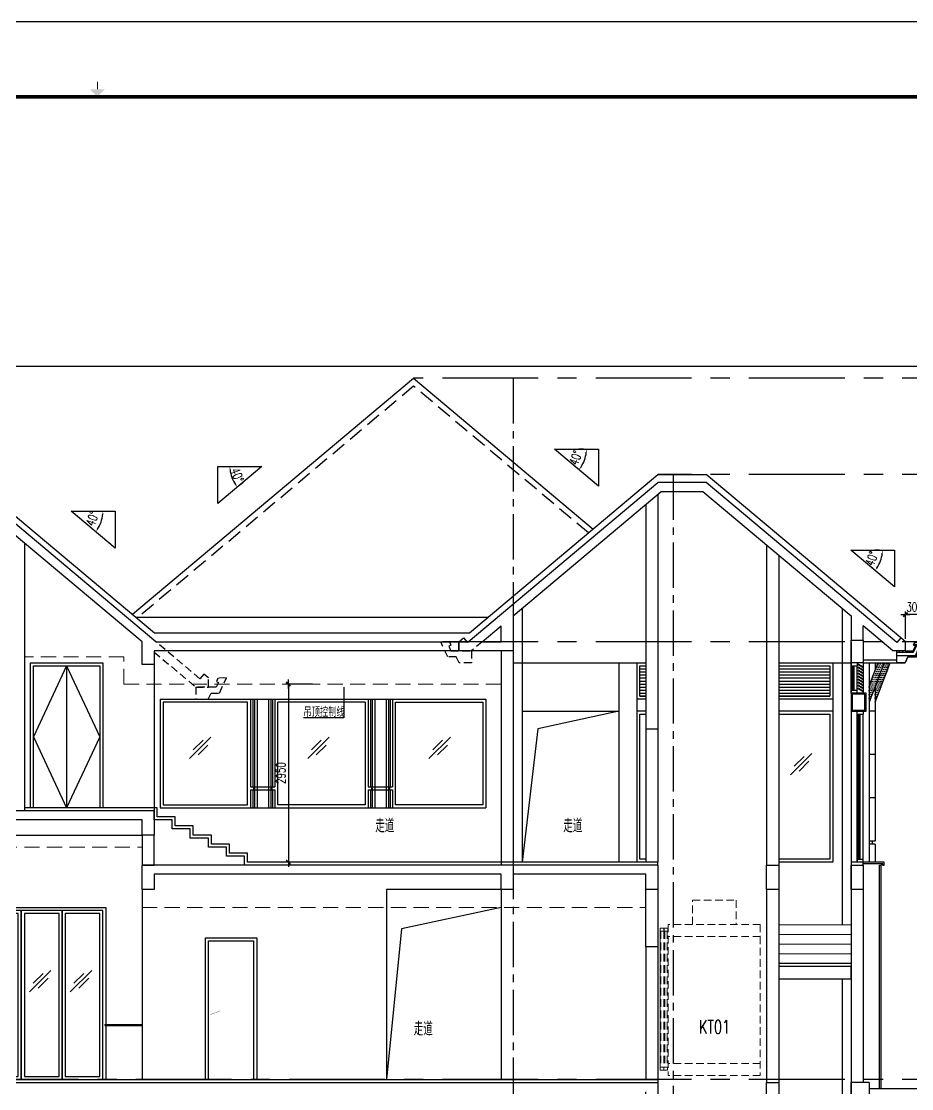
# Model space of a CAD drawing. Extents: x -395226 to -176901, y -140672 to 68263.
# Drawn here: x -322426 to -307673, y -98895 to -81222 of the extents above; entities that cross this region are included whole.
import ezdxf

# ---------------------------------------------------------------- set-up
doc = ezdxf.new("R2010")
doc.units = 0
doc.header["$LTSCALE"] = 1000
doc.header["$MEASUREMENT"] = 0
for name, pattern in [('ACAD_ISO08W100', [36, 24, -3, 6, -3]), ('CENTER', [50.8, 31.75, -6.35, 6.35, -6.35]), ('HIDDEN', [0.375, 0.25, -0.125]), ('HIDDEN2', [0.1875, 0.125, -0.0625]), ('Plans$0$CENTER2', [1.125, 0.75, -0.125, 0.125, -0.125])]:
    doc.linetypes.add(name, pattern=pattern)
doc.layers.get('0').update_dxf_attribs({"linetype": 'CONTINUOUS'})
doc.layers.get('Defpoints').update_dxf_attribs({"linetype": 'CONTINUOUS'})
for name, color, linetype in [('A-COLUMN', 1, 'CONTINUOUS'), ('A-DIM', 201, 'CONTINUOUS'), ('A-DOTE', 8, 'ACAD_ISO08W100'), ('A-FACADE', 5, 'CONTINUOUS'), ('A-FACADE-hatch', 252, 'CONTINUOUS'), ('A-FIN-GRAN', 34, 'CONTINUOUS'), ('A-FIN-METAL', 150, 'CONTINUOUS'), ('A-KITCHEN', 40, 'CONTINUOUS'), ('A-LINE', 8, 'CONTINUOUS'), ('A-NOTE', 150, 'CONTINUOUS'), ('A-ROOF', 7, 'CONTINUOUS'), ('A-SITE', 7, 'CONTINUOUS'), ('A-TEXT-CN', 31, 'CONTINUOUS'), ('A-WALL', 2, 'CONTINUOUS'), ('A-WINDOW', 4, 'CONTINUOUS'), ('A_Wall', 3, 'CONTINUOUS'), ('FIN 01', 8, 'CONTINUOUS'), ('FIN 02', 7, 'CONTINUOUS'), ('FIN 03', 2, 'CONTINUOUS'), ('GLZ 01', 8, 'CONTINUOUS'), ('Plans$0$Grid', 9, 'Plans$0$CENTER2'), ('PUB_DIM', 3, 'CONTINUOUS'), ('Sect 18', 1, 'CONTINUOUS'), ('图框', 7, 'CONTINUOUS')]:
    doc.layers.add(name, color=color, linetype=linetype)
doc.layers.add('A-STAIR', color=30, linetype='CONTINUOUS', lineweight=0)
doc.styles.add('DIM_FONT', font='SIMPLEX', dxfattribs={"width": 0.7, "bigfont": 'GBCBIG'})
doc.styles.add('PRC-S', font='tjromans.shx', dxfattribs={"width": 0.7, "bigfont": 'tjhztxt.shx'})
doc.dimstyles.new('DIM100', dxfattribs={"dimscale": 100, "dimtxt": 3, "dimasz": 0.01, "dimexe": 1, "dimexo": 1, "dimgap": 1, "dimtad": 1, "dimdec": 0, "dimzin": 0, "dimdsep": 46, "dimtxsty": 'DIM_FONT', "dimblk1": '_DIMX', "dimblk2": '_DIMX', "dimsah": 1, "dimcen": 0.01, "dimclrd": 256, "dimclre": 256, "dimclrt": 7, "dimadec": 0, "dimazin": 0, "dimtfac": 1, "dimtdec": 0, "dimtix": 1, "dimtmove": 2, "dimatfit": 3, "dimldrblk": '_DIMX', "dimfxl": 0, "dimtolj": 1, "dimtzin": 5, "dimarcsym": 0})

# ---------------------------------------------------------------- blocks, each defined once
blk = doc.blocks.new('glass hatch')
at = {"color": 9}
for p, q in [((0, 0), (355, 355)), ((61, 143), (225, 306)), ((143, 61), (306, 225))]:
    blk.add_line(p, q, dxfattribs=at)
blk = doc.blocks.new('A$C57D91217')
at = {"color": 0}
for p, q in [((0, 0), (0, 2850)), ((0, 2850), (2800, 2850)), ((2800, 2850), (2800, 0))]:
    blk.add_line(p, q, dxfattribs=at)
for points in [[(50, 0), (725, 0), (725, 2800), (50, 2800)], [(100, 50), (675, 50), (675, 2750), (100, 2750)], [(725, 0), (1400, 0), (1400, 2800), (725, 2800)], [(775, 50), (1350, 50), (1350, 2750), (775, 2750)], [(1400, 0), (2075, 0), (2075, 2800), (1400, 2800)], [(1450, 50), (2025, 50), (2025, 2750), (1450, 2750)], [(2075, 0), (2750, 0), (2750, 2800), (2075, 2800)], [(2125, 50), (2700, 50), (2700, 2750), (2125, 2750)]]:
    blk.add_lwpolyline(points, close=True, dxfattribs=at)
at = {"color": 9}
for p in [(186, 1453), (861, 1453), (1536, 1453), (2211, 1453)]:
    blk.add_blockref('glass hatch', p, dxfattribs=at)
blk = doc.blocks.new('A$C16DA3FFE')
at = {"linetype": 'HIDDEN', "ltscale": 0.5}
for p, q in [((-1695, 4062), (-170, 4062)), ((-1695, 4062), (-1695, 3862)), ((-170, 4062), (-170, 1562)), ((-153, 3950), (-153, 1700)), ((-115, 3950), (-115, 1700)), ((-1695, 3862), (-170, 3862)), ((-1695, 3862), (-1695, 1562)), ((-1695, 1762), (-170, 1762)), ((-1695, 1562), (-170, 1562))]:
    blk.add_line(p, q, dxfattribs=at)
at = {"linetype": 'HIDDEN'}
for p, q in [((-103, 4000), (-165, 4000)), ((-165, 3950), (-165, 4000)), ((-103, 3950), (-165, 3950)), ((-153, 3950), (-103, 3950)), ((-103, 3950), (-103, 4000)), ((-160, 1700, 0), (-160, 1650, 0)), ((-98, 1650, 0), (-160, 1650, 0)), ((-98, 1700, 0), (-98, 1650, 0)), ((-98, 1700, 0), (-98, 1650, 0))]:
    blk.add_line(p, q, dxfattribs=at)
at = {"color": 8, "linetype": 'HIDDEN'}
for p, q in [((-98, 3950), (-98, 4000)), ((-98, 4000), (-36, 4000)), ((-98, 3950), (-98, 4000)), ((-48, 3950), (-98, 3950)), ((-98, 3950), (-36, 3950)), ((-36, 3950), (-36, 4000)), ((-36, 3950), (-36, 1762)), ((-48, 1700, 0), (-98, 1700, 0)), ((-48, 1700, 0), (-98, 1700, 0)), ((-98, 1700, 0), (-36, 1700, 0)), ((-98, 1650, 0), (-36, 1650, 0)), ((-36, 1762, 0), (-36, 1700, 0)), ((-36, 1650), (-36, 1700))]:
    blk.add_line(p, q, dxfattribs=at)
at = {"color": 8, "linetype": 'HIDDEN', "ltscale": 0.5}
for p, q in [((-98, 3950), (-98, 1700)), ((-98, 3950), (-98, 1700)), ((-48, 3950), (-48, 1700))]:
    blk.add_line(p, q, dxfattribs=at)
at = {"color": 1}
blk.add_line((-36, 3850), (-36, 1762), dxfattribs=at)
blk.add_line((-36, 1762), (-36, 1700))
at = {"linetype": 'HIDDEN', "ltscale": 0.5}
blk.add_lwpolyline([(-572, 4062), (-572, 4462), (-1293, 4462), (-1293, 4062)], dxfattribs=at)
at = {"linetype": 'HIDDEN', "elevation": 0}
blk.add_lwpolyline([(-160, 1700), (-98, 1700)], dxfattribs=at)
blk = doc.blocks.new('A$C2E3B5750')
blk.add_line((0, 2350), (0, 0))
for points in [[(-850, 0), (-850, 2350), (0, 2350), (0, 0)], [(-800, 0), (-800, 2300), (-50, 2300), (-50, 0)]]:
    blk.add_lwpolyline(points)
at = {"const_width": 5}
blk.add_lwpolyline([(-603, 1139), (-768, 1075), (-330, 1075)], dxfattribs=at)
blk = doc.blocks.new('double door ele')
for p, q in [((0, 0), (0, 2400)), ((0, 2400), (1200, 2400)), ((600, 2350), (600, 0)), ((1200, 2400), (1200, 0))]:
    blk.add_line(p, q)
blk.add_lwpolyline([(50, 0), (50, 2350), (1150, 2350), (1150, 0)])
at = {"ltscale": 0.5}
for points in [[(600, 2350), (50, 1175), (600, 0)], [(600, 2350), (1150, 1175), (600, 0)]]:
    blk.add_lwpolyline(points, dxfattribs=at)
blk = doc.blocks.new('_DIMX')
blk.add_line((-150, 0), (150, 0))
at = {"const_width": 50}
blk.add_lwpolyline([(-70, -70), (70, 70)], dxfattribs=at)
blk = doc.blocks.new('*D1027')
at = {"layer": 'A-DIM', "lineweight": -2}
for p, q in [((-317601, -92195), (-318051, -92195)), ((-318001, -92196), (-318001, -95145)), ((-317601, -95145), (-318051, -95145))]:
    blk.add_line(p, q, dxfattribs=at)
at = {"layer": 'Defpoints', "color": 0}
for p in [(-317551, -92195), (-318001, -95145), (-317551, -95145)]:
    blk.add_point(p, dxfattribs=at)
at = {"layer": 'A-DIM', "lineweight": -2, "xscale": 0.5, "yscale": 0.5, "zscale": 0.5}
for p, rotation in [((-318001, -92195), 90), ((-318001, -95145), 270)]:
    blk.add_blockref('_DIMX', p, dxfattribs=dict(at, rotation=rotation))
at = {"layer": 'A-DIM', "insert": (-318126, -93670), "char_height": 150, "attachment_point": 5, "rotation": 90, "style": 'DIM_FONT'}
blk.add_mtext('\\A1;2950', dxfattribs=at)
blk = doc.blocks.new('Window')
at = {"layer": 'A-FIN-METAL'}
blk.add_line((0, 3300), (0, 2800), dxfattribs=at)
for points in [[(7, 3226), (94, 3276), (89, 3285), (2, 3235)], [(7, 3176), (94, 3226), (89, 3235), (2, 3185)], [(7, 3126), (94, 3176), (89, 3185), (2, 3135)], [(7, 3076), (94, 3126), (89, 3135), (2, 3085)], [(7, 3026), (94, 3076), (89, 3085), (2, 3035)], [(7, 2976), (94, 3026), (89, 3035), (2, 2985)], [(7, 2926), (94, 2976), (89, 2985), (2, 2935)], [(7, 2876), (94, 2926), (89, 2935), (2, 2885)], [(7, 2826), (94, 2876), (89, 2885), (2, 2835)], [(180, 2520), (0, 2520), (-30, 2520), (-30, 2780), (180, 2780)]]:
    blk.add_lwpolyline(points, close=True, dxfattribs=at)
blk.add_lwpolyline([(200, 2500), (0, 2500), (-50, 2500), (-50, 2800), (200, 2800), (200, 2500)], dxfattribs=at)
at = {"layer": 'A-WINDOW'}
for p, q in [((100, 3300), (100, 3250)), ((180, 3250), (100, 3250)), ((100, 2800), (100, 3250)), ((150, 2850), (150, 3250)), ((170, 3250), (170, 2850)), ((180, 3230), (180, 3250)), ((200, 3230), (180, 3230)), ((180, 3230), (180, 2850)), ((200, 3230), (200, 3300)), ((200, 2800), (200, 3230)), ((100, 2800), (100, 2850)), ((180, 2850), (100, 2850)), ((200, 2870), (180, 2870)), ((180, 2870), (180, 2850)), ((200, 2870), (200, 2800)), ((0, 2500), (0, 2450)), ((100, 2430), (100, 2500)), ((200, 2500), (200, 0)), ((80, 2450), (0, 2450)), ((0, 0), (0, 2450)), ((50, 50), (50, 2450)), ((70, 2450), (70, 50)), ((80, 2430), (80, 2450)), ((100, 2430), (80, 2430)), ((80, 2430), (80, 50)), ((100, 0), (100, 2430)), ((0, 0), (0, 50)), ((80, 50), (0, 50)), ((100, 70), (80, 70)), ((80, 70), (80, 50)), ((100, 70), (100, 0))]:
    blk.add_line(p, q, dxfattribs=at)
blk = doc.blocks.new('*D964')
at = {"layer": 'A-DIM', "lineweight": -2}
for p, q in [((-307776, -91445), (-307776, -90995)), ((-307476, -91445), (-307476, -90995)), ((-307777, -91045), (-307777, -91045)), ((-307476, -91045), (-307776, -91045)), ((-307476, -91045), (-307475, -91045))]:
    blk.add_line(p, q, dxfattribs=at)
at = {"layer": 'Defpoints', "color": 0}
for p in [(-307776, -91045), (-307776, -91495), (-307476, -91495)]:
    blk.add_point(p, dxfattribs=at)
at = {"layer": 'A-DIM', "lineweight": -2, "xscale": 0.5, "yscale": 0.5, "zscale": 0.5}
for p, rotation in [((-307776, -91045), 5.546887364472372e-12), ((-307476, -91045), 180.0000000000055)]:
    blk.add_blockref('_DIMX', p, dxfattribs=dict(at, rotation=rotation))
at = {"layer": 'A-DIM', "insert": (-307626, -90920), "char_height": 150, "attachment_point": 5, "style": 'DIM_FONT'}
blk.add_mtext('\\A1;300', dxfattribs=at)
blk = doc.blocks.new('yzysd')
for p, q in [((-183, -100), (-300, 150)), ((-157, 147), (-300, 150)), ((-180, -95), (-292, 145)), ((-160, 142), (-292, 145)), ((-206, 125), (-251, 104)), ((-167, -75), (-251, 104)), ((-136, -25), (-206, 125)), ((-161, 110), (-178, 102)), ((-131, 0), (-178, 102)), ((-166, 108), (-154, 82)), ((-161, 110), (-151, 89)), ((-138, 95), (-160, 142)), ((-132, 92), (-157, 147)), ((-154, 82), (-132, 92)), ((-151, 89), (-138, 95)), ((50, 0), (50, -25)), ((-43, -100), (-183, -100)), ((-40, -95), (-180, -95)), ((150, -75), (-167, -75)), ((150, -25), (-136, -25)), ((0, 0), (-131, 0)), ((-43, -100), (3, -200)), ((-40, -95), (6, -195)), ((0, 0), (0, -25)), ((101, 0), (101, -25)), ((150, 0), (150, -200)), ((150, -200), (3, -200)), ((150, -195), (6, -195))]:
    blk.add_line(p, q)
blk = doc.blocks.new('TJAD_TK_A0')
at = {"layer": '图框'}
blk.add_line((973, -441.7), (973, 399.3), dxfattribs=at)
at = {"layer": '图框', "const_width": 1.2}
blk.add_lwpolyline([(2152, -431.7), (2152, 389.3), (998, 389.3), (998, -431.7)], close=True, dxfattribs=at)
at = {"layer": '图框', "const_width": 0.3}
blk.add_lwpolyline([(995.5, -21.2), (993, -21.2)], dxfattribs=at)
at = {"layer": '图框'}
blk.add_solid([(995.5, -23.7), (995.5, -18.7), (998, -21.2)], dxfattribs=at)

msp = doc.modelspace()

# ---------------------------------------------------------------- hatches: boundary and pattern name
at = {"layer": 'A-FACADE-hatch'}
h = msp.add_hatch(dxfattribs=at)
h.set_pattern_fill('ANSI31', color=256, scale=400, angle=495, style=0)
h.set_pattern_definition([(180, (-506609.515, -98795.42), (-2e-14, -50), [])])
h.paths.add_polyline_path([(-312076.5, -92395.4), (-312076.5, -91895.4), (-312176.5, -91895.4), (-312176.5, -92395.4)])
h = msp.add_hatch(dxfattribs=at)
h.set_pattern_fill('ANSI31', color=256, scale=400, angle=495, style=0)
h.set_pattern_definition([(180, (-504559.515, -98795.42), (-2e-14, -50), [])])
h.paths.add_polyline_path([(-309876.5, -91895.4), (-309876.5, -92395.4), (-309026.5, -92395.4), (-309026.5, -91895.4)])
h = msp.add_hatch(dxfattribs=at)
h.set_pattern_fill('DOTS', color=256, scale=20, style=0)
h.set_pattern_definition([(0, (-308376.48, -92495.42), (15.875, 31.75), [0, -31.75])])
h.paths.add_polyline_path([(-308126.5, -91845.4), (-308233.6, -91845.4), (-308376.5, -92216.9), (-308376.5, -92495.4)])
h = msp.add_hatch(dxfattribs=at)
h.set_pattern_fill('DOTS', color=256, scale=20, style=0)
h.set_pattern_definition([(0, (-308276.48, -92495.42), (15.875, 31.75), [0, -31.75])])
h.paths.add_polyline_path([(-308026.5, -91845.4), (-308126.5, -91845.4), (-308276.5, -92235.4), (-308276.5, -92495.4)])

# ---------------------------------------------------------------- linework, layer by layer
at = {"layer": 'A-COLUMN'}
for p, q in [((-315020.9, -91495.4), (-311876.5, -88856.9)), ((-320197.1, -91495.4), (-322662.9, -89426.4)), ((-314787.5, -91495.4), (-314476.5, -91234.4)), ((-320197.1, -91495.4), (-315020.9, -91495.4)), ((-307776.5, -91495.4), (-307853.1, -91431.1)), ((-307776.5, -91645.4), (-307776.5, -91495.4)), ((-314483, -91645.4), (-320226.5, -91645.4)), ((-333826.5, -98795.4), (-311876.5, -98795.4)), ((-308676.5, -100875.4), (-308676.5, -98795.4)), ((-308376.5, -98795.4), (-308676.5, -98795.4))]:
    msp.add_line(p, q, dxfattribs=at)
for points in [[(-307853.1, -91431.1), (-307917.4, -91507.7), (-311076.5, -88856.9), (-311876.5, -88856.9)], [(-314276.5, -91066.6), (-311821.9, -89006.9), (-311131.1, -89006.9), (-308676.5, -91066.6)], [(-320426.5, -91498.8), (-322717.5, -89576.4)], [(-314276.5, -91066.6), (-314276.5, -91645.4), (-314476.5, -91645.4)], [(-308676.5, -91066.6), (-308676.5, -91466.6), (-308476.5, -91466.6), (-308476.5, -91234.4)], [(-314787.5, -91495.4), (-314476.5, -91495.4), (-314476.5, -91234.4)], [(-307776.5, -91645.4), (-307986.6, -91645.4), (-308476.5, -91234.4)], [(-320226.5, -91645.4), (-320226.5, -91870.8), (-320426.5, -91870.8), (-320426.5, -91498.8)], [(-315176.5, -91495.4), (-315176.5, -91645.4)], [(-320526.5, -94295.4), (-333826.5, -94295.4)], [(-318726.5, -95195.4), (-318726.5, -95045.4), (-319026.5, -95045.4), (-319026.5, -94895.4), (-319326.5, -94895.4), (-319326.5, -94745.4), (-319626.5, -94745.4), (-319626.5, -94595.4), (-319926.5, -94595.4), (-319926.5, -94445.4), (-320226.5, -94445.4), (-320226.5, -94295.4), (-320526.5, -94295.4)], [(-320426.5, -94445.4), (-324626.5, -94445.4)], [(-320226.5, -94445.4), (-320226.5, -94695.4), (-320426.5, -94695.4), (-320426.5, -94445.4)], [(-311876.5, -95195.4), (-320426.5, -95195.4)], [(-320226.5, -95345.4), (-320226.5, -95595.4), (-320426.5, -95595.4), (-320426.5, -95195.4)], [(-311876.5, -95195.4), (-311876.5, -95595.4), (-312076.5, -95595.4), (-312076.5, -95345.4)], [(-314476.5, -95345.4), (-320226.5, -95345.4)], [(-314276.5, -95345.4), (-314276.5, -95595.4), (-314476.5, -95595.4), (-314476.5, -95345.4)], [(-312076.5, -95345.4), (-314276.5, -95345.4)], [(-308676.5, -97075.4), (-308676.5, -96875.4), (-309876.5, -96875.4), (-309876.5, -97075.4), (-308676.5, -97075.4)], [(-308376.5, -98795.4), (-308376.5, -103245.4), (-309826.5, -103245.4), (-309826.5, -104645.4), (-312126.5, -104645.4), (-312126.5, -103245.4), (-333626.5, -103245.4), (-333626.5, -103445.4), (-335926.5, -103445.4), (-335926.5, -98795.4)], [(-311876.5, -98795.4), (-311876.5, -99195.4), (-312076.5, -99195.4), (-312076.5, -98945.4)]]:
    msp.add_lwpolyline(points, dxfattribs=at)
for points in [[(-309876.5, -95595.4), (-310076.5, -95595.4), (-310076.5, -95195.4), (-309876.5, -95195.4)], [(-308476.5, -95595.4), (-308676.5, -95595.4), (-308676.5, -95195.4), (-308476.5, -95195.4)], [(-309876.5, -99195.4), (-310076.5, -99195.4), (-310076.5, -98795.4), (-309876.5, -98795.4)]]:
    msp.add_lwpolyline(points, close=True, dxfattribs=at)
at = {"layer": 'A-DOTE', "linetype": 'CENTER', "ltscale": 0.05}
for p, q in [((-303701.5, -87132.1), (-315926.5, -87132.1)), ((-303701.5, -88726.4), (-311876.5, -88726.4)), ((-303701.5, -91495.4), (-315476.5, -91495.4)), ((-303701.5, -98745.4), (-338801.5, -98745.4))]:
    msp.add_line(p, q, dxfattribs=at)
at = {"layer": 'A-FACADE'}
for p, q in [((-320226.5, -91870.8), (-320226.5, -94545.4)), ((-308476.5, -91795.4), (-307926.5, -91795.4)), ((-308476.5, -91845.4), (-307926.5, -91845.4)), ((-311876.5, -95195.4), (-311876.5, -95145.4)), ((-320426.5, -95595.4), (-320426.5, -98745.4)), ((-316376.5, -95595.4), (-316376.5, -98745.4)), ((-314476.5, -95595.4), (-316376.5, -95595.4)), ((-314476.5, -95595.4), (-314476.5, -98745.4)), ((-333626.5, -98745.4), (-311876.5, -98745.4))]:
    msp.add_line(p, q, dxfattribs=at)
for points in [[(-320526.5, -94245.4), (-322376.5, -94245.4)], [(-314176.5, -95145.4), (-318676.5, -95145.4), (-318676.5, -94995.4), (-318976.5, -94995.4), (-318976.5, -94845.4), (-319276.5, -94845.4), (-319276.5, -94695.4), (-319576.5, -94695.4), (-319576.5, -94545.4), (-319876.5, -94545.4), (-319876.5, -94395.4), (-320176.5, -94395.4), (-320176.5, -94245.4), (-320526.5, -94245.4)], [(-311876.5, -95145.4), (-314276.5, -95145.4)], [(-308476.5, -95195.4), (-308476.5, -95145.4), (-308676.5, -95145.4), (-308676.5, -95195.4)], [(-308676.5, -96825.4), (-309876.5, -96825.4)]]:
    msp.add_lwpolyline(points, dxfattribs=at)
at = {"layer": 'A-FACADE-hatch'}
for p, q in [((-318590.5, -92445.4), (-318590.5, -93895.4)), ((-318560.5, -92445.4), (-318560.5, -94245.4)), ((-318520.5, -92445.4), (-318520.5, -94245.4)), ((-318332.5, -92445.4), (-318332.5, -94245.4)), ((-318292.5, -92445.4), (-318292.5, -94245.4)), ((-318262.5, -92445.4), (-318262.5, -93895.4)), ((-316640.5, -92445.4), (-316640.5, -93895.4)), ((-316610.5, -92445.4), (-316610.5, -94245.4)), ((-316570.5, -92445.4), (-316570.5, -94245.4)), ((-316382.5, -92445.4), (-316382.5, -94245.4)), ((-316342.5, -92445.4), (-316342.5, -94245.4)), ((-316312.5, -92445.4), (-316312.5, -93895.4)), ((-318590.5, -93945.4), (-318590.5, -94245.4)), ((-318262.5, -93945.4), (-318262.5, -94245.4)), ((-316640.5, -93945.4), (-316640.5, -94245.4)), ((-316312.5, -93945.4), (-316312.5, -94245.4))]:
    msp.add_line(p, q, dxfattribs=at)
at = {"layer": 'A-FIN-GRAN'}
for p, q in [((-320126.5, -92445.4), (-314726.5, -92445.4)), ((-320126.5, -92445.4), (-320126.5, -94245.4)), ((-318626.5, -92445.4), (-318626.5, -93895.4)), ((-318226.5, -92445.4), (-318226.5, -93895.4)), ((-316676.5, -92445.4), (-316676.5, -93895.4)), ((-316276.5, -92445.4), (-316276.5, -93895.4)), ((-314726.5, -92445.4), (-314726.5, -94245.4)), ((-318626.5, -93895.4), (-318226.5, -93895.4)), ((-318626.5, -93945.4), (-318626.5, -94245.4)), ((-318626.5, -93945.4), (-318226.5, -93945.4)), ((-318576.5, -93895.4), (-318576.5, -93945.4)), ((-318276.5, -93895.4), (-318276.5, -93945.4)), ((-318226.5, -93945.4), (-318226.5, -94245.4)), ((-316676.5, -93895.4), (-316276.5, -93895.4)), ((-316676.5, -93945.4), (-316676.5, -94245.4)), ((-316676.5, -93945.4), (-316276.5, -93945.4)), ((-316626.5, -93895.4), (-316626.5, -93945.4)), ((-316326.5, -93895.4), (-316326.5, -93945.4)), ((-316276.5, -93945.4), (-316276.5, -94245.4)), ((-320126.5, -94245.4), (-314726.5, -94245.4)), ((-308206.5, -95195.4), (-308176.5, -95195.4)), ((-308206.5, -98895.4), (-308206.5, -95195.4)), ((-308176.5, -98895.4), (-308176.5, -95195.4)), ((-308126.5, -95195.4), (-308126.5, -95145.4))]:
    msp.add_line(p, q, dxfattribs=at)
for points in [[(-308151.5, -95195.4), (-308126.5, -95195.4), (-308126.5, -95145.4), (-308476.5, -95145.4)], [(-308151.5, -95195.4), (-308151.5, -95175.4), (-308476.5, -95175.4)]]:
    msp.add_lwpolyline(points, dxfattribs=at)
msp.add_arc((-308164, -95195.4), 12.5, 0, 180, dxfattribs=at)
at = {"layer": 'A-KITCHEN'}
for p, q in [((-321041.5, -97835.4, 0), (-321041.5, -97850.4, 0)), ((-321041.5, -97835.4, 0), (-320426.5, -97835.4)), ((-321041.5, -97850.4, 0), (-320426.5, -97850.4)), ((-321026.5, -97850.4, 0), (-321026.5, -98745.4))]:
    msp.add_line(p, q, dxfattribs=at)
at = {"layer": 'A-LINE'}
for p, q in [((-339401.5, -86932.1), (-303101.5, -86932.1)), ((-308826.5, -90940.7), (-308826.5, -96185.4)), ((-314699.8, -91095.4), (-320518.2, -91095.4)), ((-308126.5, -91845.4), (-308376.5, -92495.4)), ((-308233.6, -91845.4), (-308376.5, -92216.9)), ((-308276.5, -92495.4), (-308026.5, -91845.4)), ((-324626.5, -94695.4), (-320426.5, -94695.4)), ((-308826.5, -97075.4), (-308826.5, -100185.4))]:
    msp.add_line(p, q, dxfattribs=at)
at = {"layer": 'A-LINE', "linetype": 'HIDDEN'}
msp.add_lwpolyline([(-313029.3, -89693.7), (-315926.5, -87262.6), (-320494.2, -91095.4)], dxfattribs=at)
at = {"layer": 'A-LINE', "linetype": 'HIDDEN2'}
for points in [[(-320226.5, -91666.6), (-319536.6, -92245.4), (-319326.5, -92245.4), (-319326.5, -92095.4), (-319403.1, -92031.1), (-319467.4, -92107.7), (-320197.1, -91495.4)], [(-314787.5, -91495.4), (-314966.3, -91645.4), (-315176.5, -91645.4), (-315176.5, -91495.4), (-315099.9, -91431.1), (-315035.6, -91507.7), (-315020.9, -91495.4)]]:
    msp.add_lwpolyline(points, dxfattribs=at)
for points in [[(-314966.3, -91845.4), (-315173.3, -91845.4), (-315219.9, -91745.4), (-315359.9, -91745.4), (-315476.5, -91495.4), (-315333.6, -91498.3), (-315308, -91553.2), (-315342.7, -91569.3), (-315307.2, -91645.4), (-314966.3, -91645.4)], [(-319536.6, -92445.4), (-319329.7, -92445.4), (-319283.1, -92345.4), (-319143.1, -92345.4), (-319026.5, -92095.4), (-319169.3, -92098.3), (-319194.9, -92153.2), (-319160.2, -92169.3), (-319195.7, -92245.4), (-319536.6, -92245.4)]]:
    msp.add_lwpolyline(points, close=True, dxfattribs=at)
at = {"layer": 'A-LINE'}
for points in [[(-312526.5, -92645.4), (-313867.6, -92938.2), (-314126.5, -95145.4)], [(-314476.5, -95895.4), (-316129.2, -96246.4), (-316376.5, -98745.4)]]:
    msp.add_lwpolyline(points, dxfattribs=at)
at = {"layer": 'A-NOTE'}
msp.add_lwpolyline([(-317082.9, -92245.4), (-317082.9, -92756.3), (-317751.9, -92756.3)], dxfattribs=at)
at = {"layer": 'A-ROOF'}
for p, q in [((-314997.7, -91345.4), (-311876.5, -88726.4)), ((-311876.5, -88726.4), (-311076.5, -88726.4)), ((-322626.5, -89326.4), (-320220.3, -91345.4)), ((-320220.3, -91345.4), (-314997.7, -91345.4))]:
    msp.add_line(p, q, dxfattribs=at)
for points in [[(-320584, -91040.2), (-315926.5, -87132.1), (-312951.5, -89628.4)], [(-307853.1, -91431.1), (-311076.5, -88726.4)]]:
    msp.add_lwpolyline(points, dxfattribs=at)
at = {"layer": 'A-SITE', "ltscale": 0.05}
msp.add_lwpolyline([(-308376.5, -98895.4), (-303985.1, -98895.4)], dxfattribs=at)
at = {"layer": 'A-STAIR', "linetype": 'HIDDEN'}
for p, q in [((-320726.5, -91745.4), (-322376.5, -91745.4)), ((-320726.5, -92195.4), (-320726.5, -91745.4)), ((-314476.5, -92195.4), (-320726.5, -92195.4)), ((-333626.5, -94895.4), (-320426.5, -94895.4)), ((-320426.5, -94895.4), (-320426.5, -95895.4)), ((-320426.5, -95895.4), (-312076.5, -95895.4))]:
    msp.add_line(p, q, dxfattribs=at)
at = {"layer": 'A-STAIR'}
for points in [[(-308676.5, -96185.4), (-309876.5, -96185.4)], [(-308676.5, -96345.4), (-309876.5, -96345.4)], [(-308676.5, -96505.4), (-309876.5, -96505.4)], [(-308676.5, -96665.4), (-309876.5, -96665.4)]]:
    msp.add_lwpolyline(points, dxfattribs=at)
at = {"layer": 'A-WALL'}
for p, q in [((-311876.5, -89052.7), (-311876.5, -92945.4)), ((-312076.5, -89220.6), (-312076.5, -92945.4)), ((-322376.5, -89862.5), (-322376.5, -94295.4)), ((-310076.5, -89891.8), (-310076.5, -95195.4)), ((-309876.5, -90059.7), (-309876.5, -95195.4)), ((-314476.5, -91645.4), (-314476.5, -95195.4)), ((-314276.5, -91645.4), (-314276.5, -95195.4)), ((-311876.5, -92945.4), (-312076.5, -92945.4)), ((-310076.5, -95595.4), (-310076.5, -98795.4)), ((-309876.5, -95595.4), (-309876.5, -98795.4))]:
    msp.add_line(p, q, dxfattribs=at)
for points in [[(-308476.5, -91466.6), (-308476.5, -91845.4), (-308676.5, -91845.4), (-308676.5, -91845.4), (-308676.5, -91466.6)], [(-311876.5, -95595.4), (-311876.5, -96545.4), (-312076.5, -96545.4), (-312076.5, -95595.4)], [(-308676.5, -95595.4), (-308676.5, -98795.4)], [(-308476.5, -95595.4), (-308476.5, -98795.4)]]:
    msp.add_lwpolyline(points, dxfattribs=at)
msp.add_lwpolyline([(-320426.5, -95195.4), (-320226.5, -95195.4), (-320226.5, -94695.4), (-320426.5, -94695.4)], close=True, dxfattribs=at)
at = {"layer": 'A-WINDOW'}
for p, q in [((-308976.5, -91845.4), (-308976.5, -95145.4)), ((-308976.5, -95145.4), (-309876.5, -95145.4))]:
    msp.add_line(p, q, dxfattribs=at)
for points in [[(-312076.5, -92395.4), (-312176.5, -92395.4), (-312176.5, -91895.4), (-312076.5, -91895.4)], [(-320076.5, -92495.4), (-320076.5, -94195.4), (-318676.5, -94195.4), (-318676.5, -92495.4), (-320076.5, -92495.4)], [(-316726.5, -92495.4), (-316726.5, -94195.4), (-318176.5, -94195.4), (-318176.5, -92495.4)], [(-312076.5, -92445.4), (-312226.5, -92445.4)], [(-308976.5, -92445.4), (-309876.5, -92445.4)], [(-312076.5, -92645.4), (-312226.5, -92645.4)], [(-312076.5, -95095.4), (-312176.5, -95095.4), (-312176.5, -92695.4), (-312076.5, -92695.4)], [(-308976.5, -92645.4), (-309876.5, -92645.4)], [(-309876.5, -92695.4), (-309026.5, -92695.4), (-309026.5, -95095.4), (-309876.5, -95095.4)]]:
    msp.add_lwpolyline(points, dxfattribs=at)
msp.add_lwpolyline([(-316226.5, -92495.4), (-314776.5, -92495.4), (-314776.5, -94195.4), (-316226.5, -94195.4)], close=True, dxfattribs=at)
at = {"layer": 'A_Wall', "color": 1}
msp.add_line((-311876.5, -92945.4), (-311876.5, -95145.4), dxfattribs=at)
for points in [[(-312076.5, -92945.4), (-312076.5, -95145.4)], [(-312076.5, -96545.4), (-312076.5, -98745.4)], [(-311876.5, -96545.4), (-311876.5, -98745.4)]]:
    msp.add_lwpolyline(points, dxfattribs=at)
at = {"layer": 'A_Wall'}
msp.add_lwpolyline([(-308676.5, -95145.4), (-308676.5, -95195.4)], dxfattribs=at)
at = {"layer": 'FIN 01'}
for p, q in [((-308276.5, -91845.4), (-308276.5, -91956.9)), ((-308276.5, -92235.4), (-308276.5, -94795.4)), ((-308276.5, -92645.4), (-308376.5, -92645.4)), ((-308276.5, -93362.1), (-308376.5, -93362.1)), ((-308276.5, -94078.8), (-308376.5, -94078.8)), ((-308326.5, -94795.4), (-308326.5, -94845.4)), ((-308276.5, -94845.4), (-308276.5, -95145.4))]:
    msp.add_line(p, q, dxfattribs=at)
for points in [[(-309876.5, -91895.4), (-309026.5, -91895.4), (-309026.5, -92395.4), (-309876.5, -92395.4)], [(-308276.5, -94795.4), (-308376.5, -94795.4)], [(-308276.5, -94845.4), (-308376.5, -94845.4)]]:
    msp.add_lwpolyline(points, dxfattribs=at)
at = {"layer": 'FIN 02'}
msp.add_line((-314276.5, -92645.4), (-314276.5, -95145.4), dxfattribs=at)
at = {"layer": 'FIN 03'}
msp.add_line((-311876.5, -98745.4), (-311876.5, -98795.4), dxfattribs=at)
for points in [[(-314276.5, -91845.4), (-312076.5, -91845.4)], [(-309876.5, -91845.4), (-308676.5, -91845.4)]]:
    msp.add_lwpolyline(points, dxfattribs=at)
at = {"layer": 'GLZ 01'}
for points in [[(-316726.5, -92495.4), (-318176.5, -92495.4)], [(-316226.5, -92495.4), (-316226.5, -92495.4)]]:
    msp.add_lwpolyline(points, dxfattribs=at)
at = {"layer": 'Plans$0$Grid', "color": 8}
for p, q in [((-314276.5, -87132.1), (-314276.5, -106997.8)), ((-311626.5, -88726.4), (-311626.5, -106997.8)), ((-308676.5, -91495.4), (-308676.5, -106997.8))]:
    msp.add_line(p, q, dxfattribs=at)
at = {"layer": 'PUB_DIM'}
for p, q in [((-313112.6, -88308.6), (-313187.6, -88308.6)), ((-318920.1, -88594.7), (-318845.1, -88594.7)), ((-313224.1, -88614.9), (-313281.6, -88566.7)), ((-318808.6, -88901), (-318751.2, -88852.8)), ((-308207, -89977.1), (-308282, -89977.1)), ((-308318.5, -90283.4), (-308375.9, -90235.2))]:
    msp.add_line(p, q, dxfattribs=at)
for points in [[(-312862.2, -88308.6), (-312862.2, -88918.6), (-313589.1, -88308.6)], [(-318443.6, -88594.7), (-319170.6, -89204.7), (-319170.6, -88594.7)], [(-320873.4, -89335), (-320873.4, -89945), (-321600.4, -89335)], [(-307956.6, -89977.1), (-307956.6, -90587.1), (-308683.5, -89977.1)]]:
    msp.add_lwpolyline(points, close=True, dxfattribs=at)
for centre, start, end in [((-313589.1, -88308.6), 325.44352, 354.55648), ((-318443.6, -88594.7), 185.44352, 214.55648), ((-321600.4, -89335), 325.44352, 354.55648), ((-308683.5, -89977.1), 325.44352, 354.55648)]:
    msp.add_arc(centre, 526.5, start, end, dxfattribs=at)
for points in [[(-313056.7, -88358.9), (-313073.3, -88358.2), (-313062.6, -88308.6)], [(-318959.4, -88644.3), (-318976.1, -88645.1), (-318970.1, -88594.7)], [(-313162.2, -88602.2), (-313148.9, -88612.3), (-313185.8, -88647)], [(-318883.9, -88898.4), (-318870.6, -88888.3), (-318846.9, -88933.1)], [(-321067.9, -89385.4), (-321084.6, -89384.6), (-321073.9, -89335)], [(-321173.4, -89628.6), (-321160.1, -89638.7), (-321197.1, -89673.5)], [(-308151.1, -90027.5), (-308167.7, -90026.7), (-308157, -89977.1)], [(-308256.5, -90270.7), (-308243.3, -90280.8), (-308280.2, -90315.6)]]:
    msp.add_solid(points, dxfattribs=at)
at = {"layer": 'Sect 18'}
for p, q in [((-314126.5, -90940.7), (-314126.5, -95145.4)), ((-312526.5, -91845.4), (-312526.5, -95145.4)), ((-312226.5, -91845.4), (-312226.5, -95145.4)), ((-308376.5, -91845.4), (-308376.5, -95145.4)), ((-314126.5, -92645.4), (-312526.5, -92645.4))]:
    msp.add_line(p, q, dxfattribs=at)

# ---------------------------------------------------------------- block references
at = {"layer": 'A-FIN-METAL', "xscale": -1}
msp.add_blockref('yzysd', (-307776.5, -91645.4), dxfattribs=at)
at = {"layer": 'A-STAIR', "xscale": -1}
msp.add_blockref('A$C16DA3FFE', (-311876.5, -100238.6), dxfattribs=at)
at = {"layer": 'A-WINDOW'}
for name, p in [('double door ele', (-322276.5, -94245.4)), ('glass hatch', (-319640.6, -93430.7)), ('glass hatch', (-317681.1, -93430.7)), ('glass hatch', (-315671.1, -93430.7)), ('glass hatch', (-309681.1, -93698.8)), ('A$C57D91217', (-323826.5, -98745.4)), ('A$C2E3B5750', (-318526.5, -98745.4))]:
    msp.add_blockref(name, p, dxfattribs=at)
at = {"layer": 'A-WINDOW', "xscale": -1}
msp.add_blockref('Window', (-308476.5, -95145.4), dxfattribs=at)
at = {"layer": '图框', "xscale": 50, "yscale": 50, "zscale": 50, "rotation": 270}
msp.add_blockref('TJAD_TK_A0', (-320104.8, -32572.1), dxfattribs=at)

# ---------------------------------------------------------------- texts
at = {"layer": 'A-NOTE', "style": 'PRC-S', "width": 0.7}
msp.add_text('吊顶控制线', height=150, rotation=0, dxfattribs=at).set_placement((-317751.9, -92739.1))
at = {"layer": 'A-TEXT-CN', "style": 'PRC-S', "width": 0.7}
for s, p in [('走道', (-316561.1, -94653.6)), ('走道', (-313444.7, -94653.6)), ('走道', (-315923, -98016.7)), ('KT01', (-311199.6, -97984.6))]:
    msp.add_text(s, height=225, dxfattribs=at).set_placement(p)
at = {"layer": 'A-TEXT-CN', "char_height": 150, "attachment_point": 5, "style": 'DIM_FONT'}
for insert, rotation in [((-313239.2, -88449.9), 70), ((-318850, -88735.1), 290), ((-321250.5, -89456.2), 70), ((-308333.6, -90118.4), 70)]:
    msp.add_mtext('\\A1;40°', dxfattribs=dict(at, insert=insert, rotation=rotation))

# ---------------------------------------------------------------- dimensions: what is measured, and where the dimension line sits
at = {"layer": 'A-DIM'}
for p1, p2, picture, middle in [((-307476.5, -91495.4), (-307776.5, -91495.4), '*D964', (-307626.5, -90920.4)), ((-317551.5, -92195.4), (-317551.5, -95145.4), '*D1027', (-318126.5, -93670.4))]:
    dim = msp.add_aligned_dim(p1=p1, p2=p2, distance=-450, dimstyle='DIM100', override={"dimscale": 50, "dimclrt": 256}, dxfattribs=at)
    dim.commit()
    dim.dimension.update_dxf_attribs({"geometry": picture, "text_midpoint": middle})

doc.saveas('drawing.dxf')
